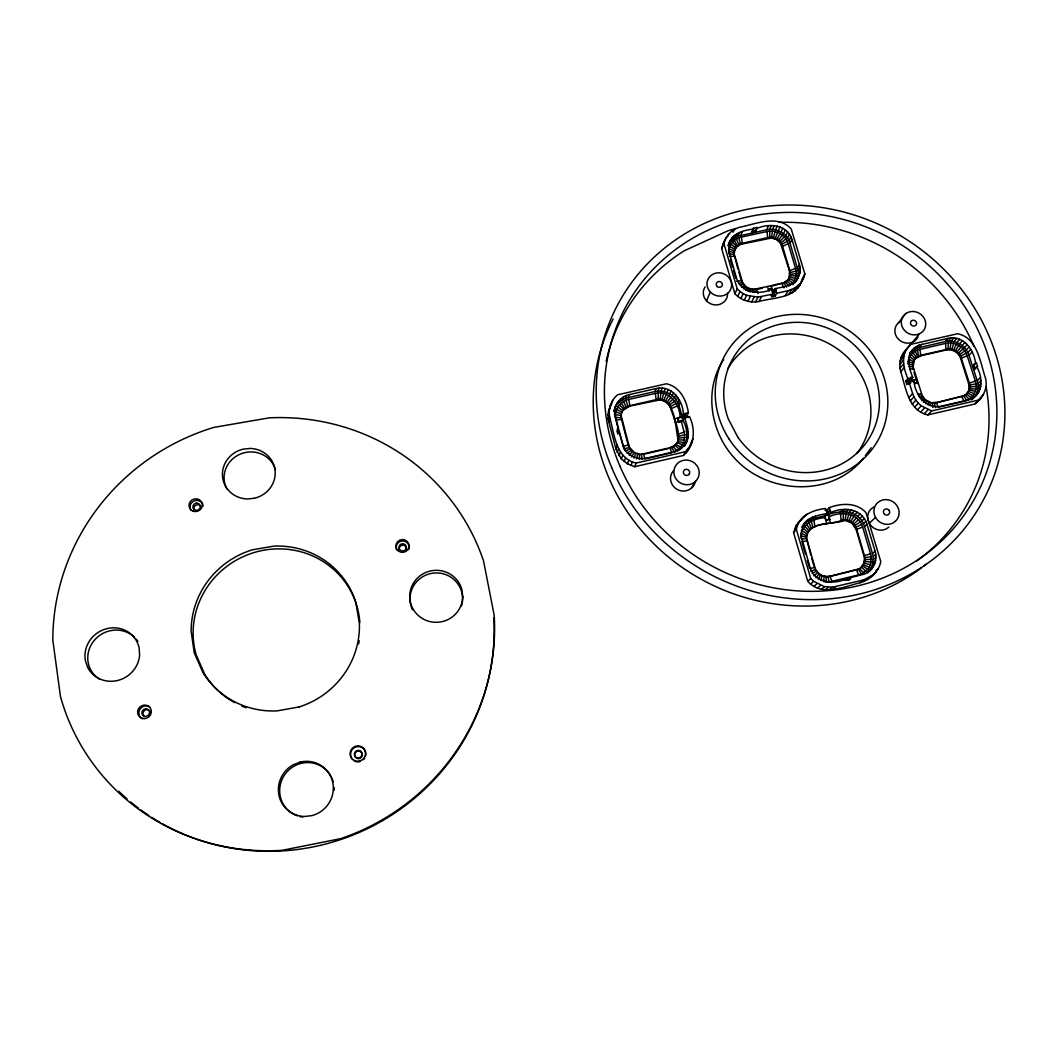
<?xml version="1.0" encoding="UTF-8"?>
<svg xmlns="http://www.w3.org/2000/svg" width="1056" height="1056" viewBox="0 0 1056 1056"><rect width="100%" height="100%" fill="white"/><g stroke="black" fill="none" stroke-linecap="round" stroke-linejoin="round"><path stroke-width="1.5" d="M639.382 459.334L639.474 454.133L634.194 452.456L629.323 447.071L621.192 415.615L615.49 414.559C615.846 407.273 621.588 400.937 628.676 399.445L655.354 393.413C669.57 389.849 679.655 404.461 680.156 417.199L682.044 416.764L683.39 413.899C682.81 399.96 671.365 384.78 656.119 388.555L629.138 394.64C621.02 396.29 615.344 403.55 613.932 411.47L615.793 405.728M660.898 393.017L660.119 399.828L629.983 406.058L623.608 409.754L628.162 406.098L656.423 399.538C661.307 398.35 666.785 400.409 669.57 404.62C672.487 416.381 680.803 429.172 677.754 441.527L683.813 442.649L684.842 434.768L681.186 420.882L675.246 422.743M930.296 405.557L930.574 402.31L925.65 399.92L922.218 395.71L913.11 366.749L914.311 360.149L909.744 356.598L912.978 352.691L917.36 350.024L945.608 343.385C954.598 341.286 964.432 347.002 967.19 355.78L975.361 381.097C978.45 389.492 972.959 399.538 964.128 401.227L938.282 407.207L936.223 402.296L930.032 402.89M972.444 399.128C977.566 394.667 979.334 387.143 977.209 380.754L968.986 355.291C965.91 345.616 955.033 339.306 945.107 341.59L916.516 348.308L909.665 353.298L914.258 348.084L919.169 345.114L947.905 338.356C962.887 334.792 974.173 349.536 975.48 363.106L972.51 366.208M912.265 350.117C905.401 358.01 909.599 369.019 912.754 377.467L907.909 378.576L905.771 381.071L906.906 384.688L909.058 382.206L913.902 381.097C915.064 394.812 926.442 409.834 941.582 406.151L967.718 400.105C983.017 397.003 983.664 377.731 976.642 366.709L977.552 366.498L976.391 362.894L975.48 363.106M972.853 395.855L967.626 392.806L967.045 393.386L968.695 390.443L969.144 385.348L960.67 358.486C958.874 352.453 952.116 348.52 945.991 350.051L920.779 355.793L915.922 358.169L921.307 355.159L946.546 349.417C952.684 347.886 959.442 351.82 961.237 357.865L969.25 382.747C971.269 388.106 968.167 394.31 962.966 396.409L966.451 394.02L971.084 397.703M772.411 231.172L771.5 238.022L740.48 244.345L736.309 247.236L734.58 250.061L736.639 246.484L740.797 243.593L768.055 237.534C774.048 236.069 780.793 239.804 782.47 245.81L790.205 272.012L790.099 275.365L788.502 279.18L788.885 278.467L794.284 280.645L796.105 275.986L796.264 270.93L788.238 243.672C785.651 234.947 775.843 229.522 767.052 231.515L741.312 237.085C733.682 238.511 727.769 246.088 728.904 253.889L734.276 254.258L742.579 282.48L745.892 286.598L749.008 288.394L754.314 289.238L770.933 285.74L783.75 282.757L787.908 279.827L792.818 282.691L794.284 280.645M846.12 513.665L845.064 520.384C833.554 524.924 808.658 520.714 806.216 537.385L806.639 536.95C808.764 521.017 830.742 525.545 841.579 520.252C847.928 518.562 854.924 522.76 856.627 529.069L864.956 557.41L864.415 562.795L860.944 567.626L862.66 565.924L867.887 569.342L870.514 564.643L871.332 556.525L862.673 527.05C858.7 512.688 840.748 510.972 829.145 516.806L828.604 514.919L830.808 512.596C843.506 506.246 862.646 508.873 866.963 524.251L875.107 551.232C877.642 559.152 874.328 568.234 867.398 572.788L871.926 568.59M909.744 356.598L907.764 363.924L912.991 365.02M907.909 378.576C902.986 367.871 900.306 352.862 910.734 344.362L957.647 333.722C977.209 337.841 980.008 361.31 985.063 376.807C988.693 387.05 983.268 397.993 974.807 404.026L927.894 414.916C908.279 410.771 905.665 387.196 900.794 371.659C898.432 364.082 900.346 355.146 906.272 349.694M869.458 570.61L872.375 565.396L873.286 556.38L864.534 526.522C859.465 508.952 837.976 509.692 824.538 516.133L825.739 520.238L829.633 519.222L825.739 520.238M950.981 343.015L949.806 349.774M862.184 566.333L863.927 563.204L864.481 557.819L856.152 529.518L851.915 523.116L845.064 520.384M867.887 569.342L861.458 574.187L858.396 569.131L830.042 576.167C823.64 577.896 816.565 573.619 814.902 567.244L806.731 538.771L801.253 538.784C799.088 525.202 813.925 517.994 825.383 517.704L826.61 523.802M757.231 228.36C769.362 222.842 787.644 224.862 791.947 239.448L800.131 267.194L799.946 272.831L795.96 281.609L797.98 276.421L798.151 270.811L790.033 243.197C787.142 233.587 776.318 227.594 766.603 229.759L737.933 236.188L730.976 241.019L728.059 245.758C730.686 234.128 743.002 229.957 753.562 229.139L753.298 228.268L756.967 227.476L755.502 232.162M795.392 278.388L789.624 276.976L789.241 277.688L789.413 270.772L780.49 243.184L776.596 239.62L771.5 238.022M729.115 248.86L734.408 250.919L733.946 254.998L734.897 249.322L729.854 246.457M687.047 440.656L684.354 446.041C690.822 437.501 687.746 426.664 684.433 417.595L689.423 416.46C695.785 429.304 694.584 445.711 683.443 455.453L634.682 466.712L627.409 463.782L621.364 458.858L615.912 448.998L608.058 418.876L608.507 411.444L610.751 405.689M660.119 399.828C676.474 403.009 674.89 427.416 678.269 439.837L684.592 440.101M623.317 446.728C627.158 455.374 637.388 460.337 646.576 458.159L673.754 451.889C688.855 449.394 689.278 431.336 683.074 420.446L684.433 417.595M614.909 408.566L614.552 414.493L618.182 428.762L617.192 431.574L617.866 434.029M615.49 414.559L615.542 417.226L621.034 417.952L621.43 413.86L615.859 411.919M690.254 445.975L685.37 451.717L636.214 463.056C616.057 458.832 614.315 434.28 610.025 418.387C607.715 409.9 610.79 400.369 617.575 394.799L666.349 383.79C679.892 386.509 686.598 400.25 688.38 412.764L687.245 415.14L687.931 417.582M750.222 291.997L750.737 288.935L750.394 289.634L752.519 289.225L752.611 292.38M636.623 458.898L637.639 453.842L639.25 454.661L643.447 453.816L669.834 447.744L674.942 445.262L679.18 449.09L683.813 442.649M663.63 393.452L661.927 400.105M775.064 231.594L773.269 238.3M848.879 514.1L846.899 520.661M953.647 343.438L951.575 350.051M825 510.18L827.521 509.573L829.33 507.632C841.368 503.026 856.878 502.22 866.065 512.846L880.796 561.607C878.869 571.916 869.774 579.652 860.152 582.714C843.955 586.674 821.383 597.036 807.761 581.302L793.558 532.554L796.382 529.426C798.626 515.645 813.199 509.758 825.541 508.53L827.02 513.493L824.538 516.133M793.558 532.554L796.184 525.492L803.827 516.45M927.96 404.818L928.831 401.768M801.781 280.13C797.082 298.597 773.23 297.356 759.013 301.462C750.354 303.296 740.969 300.234 734.923 293.806L721.71 248.741C723.994 238.946 730.211 228.954 740.824 227.014C756.545 223.753 777.942 214.342 791.208 228.928L804.896 274.006L802.349 280.592L797.504 288.42M688.301 449.75L690.664 444.022M721.71 248.741L724.904 240.134M729.643 242.009L728.574 250.298L736.534 278.19C740.771 293 759.317 295.073 771.54 289.41L772.939 294.083L771.434 296.947L775.104 296.129L776.635 293.264L775.236 288.592C783.248 286.862 793.373 286.07 797.927 278.058M820.855 580.721L821.977 576.035M616.664 409.398L621.971 412.17L621.43 413.86M608.507 411.444L610.949 403.788M607.979 415.127L609.286 411.088M611.318 404.58L612.652 400.448M608.058 418.876L609.365 414.85M608.705 422.387L610.025 418.387M614.816 408.659L617.14 403.088M616.163 406.032L618.908 400.699M617.918 403.643L620.044 401.57L621.047 398.6M620.044 401.57L622.486 399.841L623.502 396.871M622.486 399.841L625.192 398.521L626.221 395.551M621.971 412.17L622.763 410.599L617.866 407.022M622.763 410.599L623.806 409.174L619.436 404.884M625.192 398.521L628.096 397.624L629.138 394.64M624.875 408.514L621.35 403.009M626.34 407.484L623.555 401.465M627.95 406.692L625.984 400.264M629.983 406.058L628.676 399.445M615.912 448.998L617.298 445.21M617.14 452.404L618.526 448.642M618.988 455.783L620.4 452.047M747.912 291.271L749.008 288.394L748.678 289.093M621.364 458.858L622.789 455.136M618.182 428.762L617.232 428.987L618.235 432.709L619.199 432.485L624.109 448.708L629.112 447.612L628.61 445.078L623.159 446.068L615.542 417.226M624.188 461.551L625.64 457.855M629.138 455.215L632.676 451.4L631.33 450.12L627.119 453.301M628.096 397.624L654.918 391.565L656.119 388.555M627.409 463.782L628.874 460.112M633.943 458.053L635.646 453.816M654.918 391.565L657.941 391.129L659.155 388.106M666.283 394.284L663.696 400.66M777.638 232.412L774.972 238.841M656.185 400.118L655.354 393.413M657.941 391.129L661.003 391.142L662.231 388.133M630.934 465.524L632.438 461.855M658.284 399.815L658.139 393.004M726.502 236.98L722.74 245.388M727.518 236.768L728.614 234.115M661.003 391.142L664.039 391.618L665.28 388.608M851.558 514.945L848.681 521.228M956.261 344.256L953.317 350.592M634.682 466.712L636.214 463.056M733.049 232.241L734.158 229.588M729.313 243.263L730.897 239.501M664.039 391.618L666.97 392.555L668.237 389.545M730.976 241.019L732.56 237.244M727.558 294.294A12.236 11.405 20.5 0 1 723.743 302.161L721.156 303.811A12.236 11.405 20.5 0 1 706.556 300.894L710.305 292.01M732.996 239.052L734.593 235.277M665.346 401.478L668.765 395.498M735.332 237.428L736.956 233.64M642.167 459.334L641.322 454.133L643.447 453.816L644.992 458.911L671.854 452.72L669.834 447.744L673.213 446.846L677.239 442.57L682.638 445.038M682.044 416.764C679.919 408.434 678.097 398.389 669.742 393.901L671.022 390.905M737.933 236.188L739.57 232.399M666.864 402.521L671.048 397.069M668.197 403.775L673.055 398.957M735.319 248.582L735.649 247.83L730.976 244.226M740.731 235.356L742.368 231.568M734.092 251.658L734.408 250.919M736.309 247.236L736.639 246.484L732.468 242.194M672.276 395.644L673.57 392.66M733.88 253.321L734.197 252.582L728.798 251.354M737.524 246.061L734.29 240.438M738.923 245.084L736.402 238.973M669.306 405.2L674.744 401.108M740.48 244.345L738.738 237.851M670.19 406.784L676.064 403.484M674.507 397.742L675.814 394.772M742.421 243.764L741.312 237.085M670.916 408.751L677.028 406.085M676.381 400.132L677.701 397.175M756.967 227.476L755.845 231.409L752.202 232.201L753.298 228.268M751.859 232.954L753.562 229.139M677.86 402.772L679.18 399.828M678.889 405.583L680.222 402.653M734.923 293.806L737.207 288.895L723.875 243.514M911.196 354.499L915.262 358.75L913.07 362.3L913.598 361.68L908.675 358.895M678.77 421.78C677.081 411.629 677.002 425.449 681.516 421.146M766.603 229.759L768.385 225.944M742.249 283.18L742.579 282.48L738.91 283.47M737.708 296.366L740.005 291.482L737.207 288.895M827.02 513.493C818.374 515.262 808.513 516.74 803.246 524.806L805.319 522.522L801.517 530.627L801.332 536.738L809.912 566.927C814.136 582.542 833.567 585.235 846.371 578.701L846.661 579.665L850.476 578.741L850.199 577.777L864.745 574.002L869.854 570.781M769.52 229.363L771.316 225.535M743.741 288.869L745.892 286.598L745.549 287.298L744.572 285.384L741.985 287.245M767.699 238.273L767.052 231.515M685.291 413.464L684.169 415.84L687.245 415.14M772.477 229.403L774.299 225.575M740.85 298.518L743.173 293.647L740.005 291.482M769.732 237.996L769.745 231.145M747.041 288.314L747.384 287.615L745.734 290.228M775.434 229.865L777.256 226.05M671.603 447.652L674.546 451.876L679.18 449.09M678.044 434.24L684.314 432.049M673.213 446.846L676.988 450.661M678.454 436.3L684.842 434.768M744.295 300.181L746.645 295.324L757.931 297.119L772.939 294.083M778.285 230.762L780.133 226.948M678.506 438.068L684.935 437.448M681.08 447.203L675.932 444.55L677.239 442.57M776.596 239.62L780.08 233.574M780.991 232.069L782.852 228.254M747.938 301.33L750.328 296.472M778.074 240.61L782.311 235.079M755 292.406L754.314 289.238L753.971 289.938L756.36 288.948L758.063 293.594M779.381 241.811L784.278 236.887M783.473 233.732L785.347 229.931M686.228 431.693L687.614 428.894M676.975 443.111L678.018 440.972M751.7 301.924L754.116 297.079M780.49 243.184L785.941 238.933M686.809 434.636L688.195 431.851M781.361 244.675L787.261 241.19M785.664 235.739L787.552 231.95M782.1 246.55L788.238 243.672M686.902 437.606L688.288 434.848M755.489 301.963L757.931 297.119M787.512 238.022L789.413 234.247M686.519 440.55L687.905 437.804M788.99 240.53L790.891 236.768M759.013 301.462L761.468 296.617M790.033 243.197L791.947 239.448M925.742 403.748L927.168 400.963L926.627 401.544M683.443 455.453L685.37 451.717M691.02 442.834L693 439.006M686.11 452.786L688.05 449.038M689.951 446.398L691.918 442.596M770.893 295.112L774.563 294.307L773.995 295.376L770.933 285.74M818.294 579.454L820.71 574.807M773.164 292.565L775.236 288.592M775.764 290.374L774.246 293.251L775.104 296.129M789.413 270.772L795.709 268.343M789.822 272.725L796.264 270.93M786.562 287.1L783.75 282.757L783.38 283.457L785.308 282.005L788.898 285.965L792.818 282.691M789.914 274.415L796.396 273.464M787.908 279.827L787.525 280.54L788.885 278.467M789.716 276.078L790.099 275.365L796.105 275.986M797.544 268.013L799.511 264.383M798.151 270.811L800.131 267.194M785.4 295.614L788.066 290.73L794.746 288.103L800.263 283.483M798.296 273.636L800.276 270.032M792.964 284.698L794.257 282.335M797.98 276.421L799.946 272.831M794.97 282.704L796.277 280.342M797.188 279.101L799.154 275.537M788.753 294.598L791.446 289.714M792.026 293L794.746 288.103M794.97 290.928L797.716 286.018M802.111 278.995L804.896 274.006M799.577 285.556L803.906 277.411M691.482 487.991L695.125 481.628M854.093 516.186L850.357 522.06M958.729 345.444L954.954 351.384M631.435 456.812L634.194 452.456M863.399 458.225C833.461 496.452 771.778 494.789 738.25 461.987C711.19 436.154 702.425 391.525 723.624 359.581M865.352 455.598L871.2 447.718M898.498 322.898L904.992 314.371M815.945 577.83L819.152 573.725L820.274 575.203M923.71 402.362L925.65 399.92L925.109 400.514L923.749 399.274L924.29 398.68L921.888 400.699M902.576 354.314L910.734 344.362M912.846 341.946L919.552 333.67M901.072 357.548L904.662 353.126M900.134 360.994L903.725 356.598M899.778 364.597L903.368 360.228M911.632 351.278L914.258 348.084M913.942 349.602L916.568 346.408M900.016 368.24L903.606 363.898M916.516 348.308L919.169 345.114M919.301 347.45L921.954 344.243M961.013 346.975L956.472 352.414M900.794 371.659L904.398 367.343M856.429 517.796L851.915 523.116M915.262 358.75L914.747 359.383L916.45 357.548L912.978 352.691M917.308 357.166L917.836 356.545L915.05 351.173M918.839 356.4L917.36 350.024M920.779 355.793L919.934 349.219M913.044 369.362L913.572 368.755L909.797 369.072M910.919 377.89L908.767 380.398L905.771 381.071M910.549 383.315L909.784 380.899L912.754 377.467M945.107 341.59L947.905 338.356M913.783 380.002L914.905 383.605L913.783 380.002L909.784 380.899M948.024 341.167L950.836 337.92M950.994 341.18L953.832 337.946M945.991 350.051L945.608 343.385M953.964 341.656L956.815 338.422M948.024 349.76L948.301 342.989M956.855 342.566L959.732 339.332M908.912 397.624L912.595 393.492L909.058 382.206M796.184 525.492L799.036 522.298M806.89 514.193L798.323 522.39M959.614 343.886L962.491 340.666M794.587 528.911L797.412 525.743M910.246 400.95L913.928 396.845L912.595 393.492M962.135 345.589L965.039 342.382M920.898 394.35L921.439 393.769L917.756 394.429M957.818 353.628L963.032 348.823M912.186 404.237L915.895 400.158L913.928 396.845M807.418 520.357L805.332 522.654L813.305 518.562L824.828 515.816L825.383 517.704M964.392 347.648L967.309 344.441M801.557 527.261L803.616 524.99M807.734 520.872L809.833 518.562M921.677 396.29L922.218 395.71L919.116 396.713M958.967 355.027L964.762 350.922M810.414 519.499L812.526 517.189M959.891 356.572L966.161 353.245M922.601 397.848L923.142 397.267L920.344 398.798M966.319 349.985L969.236 346.79M914.615 407.233L918.337 403.181L915.895 400.158M813.305 518.562L815.43 516.239M960.67 358.486L967.19 355.78M967.864 352.546L970.794 349.378M917.479 409.86L921.228 405.821L931.722 410.916L978.991 399.96L981.486 397.346M968.986 355.291L971.929 352.136M808.672 530.759L804.817 526.06M809.912 529.478L806.678 524.132M807.668 532.224L803.286 528.277M811.351 528.409L808.856 522.522M806.903 533.848L802.151 530.719M920.7 412.051L924.475 408.025M812.962 527.578L811.272 521.294M828.089 511.513L827.416 512.239L829.514 519.341M806.414 535.577L801.412 533.333M814.981 526.931L813.938 520.423M830.24 510.708L828.432 512.635L827.521 509.573M924.198 413.754L928 409.741M870.025 577.513L876.11 571.969M977.552 366.498L974.266 369.178L973.104 365.587L976.391 362.894M810.836 555.258L807.167 540.883L801.834 541.583L805.53 554.215M927.894 414.916L931.722 410.916M974.807 404.026L983.492 394.376M973.672 369.798L976.642 366.709M840.088 512.2L842.358 509.85M843.097 511.738L845.394 509.388M968.669 383.354L975.361 381.097M969.144 385.348L975.995 383.75M846.173 511.738L848.483 509.388M969.276 387.09L976.193 386.364M969.118 388.793L975.968 388.951M977.209 380.754L980.206 377.718M968.695 390.443L969.276 389.849L975.322 391.433M967.996 391.987L968.576 391.393L974.279 393.756M964.498 395.617L965.078 395.036L969.025 399.234M841.117 520.7L840.563 514.1M849.235 512.226L851.572 509.876M977.896 383.618L980.892 380.609M843.229 520.384L843.361 513.665M978.12 386.522L981.116 383.526M852.205 513.163L854.555 510.827M977.869 389.387L980.866 386.404M977.143 392.146L980.153 389.176M975.982 394.733L978.978 391.776M855.03 514.536L857.393 512.213M971.137 399.854L977.394 394.139M857.617 516.331L859.993 514.008M853.288 524.41L858.488 519.724M859.914 518.47L862.316 516.16M854.449 525.875L860.244 521.941M861.868 520.925L864.27 518.628M855.373 527.498L861.643 524.37M856.152 529.518L862.673 527.05M863.425 523.631L865.841 521.347M815.245 569.686L810.704 571.151M864.534 526.522L866.963 524.251M869.286 523.261L875.543 517.414M807.761 581.302L810.731 578.543L796.382 529.426M810.678 584.06L813.661 581.315L824.432 586.621L832.339 587.228L863.544 579.968L873.484 574.728M813.978 586.344L816.988 583.625M826.346 582.014L823.561 581.579L824.208 576.22L826.056 576.497L826.346 582.014L829.145 582.001L861.458 574.187M825.62 576.893L827.917 576.497L829.145 582.001M827.482 576.893L830.042 576.167L831.956 581.552M817.555 588.113L820.604 585.407M813.859 575.863L817.766 572.418L816.605 570.926L812.104 573.619M821.357 589.314L824.432 586.621M864.019 555.707L870.712 553.74M825.264 589.921L828.379 587.242M864.481 557.819L871.332 556.525M899.699 321.869L897.442 323.809A12.302 11.312 29.9 0 0 897.244 337.828L899.435 340.151A12.302 11.312 29.9 0 0 911.394 342.619L914.14 341.339A12.302 11.312 29.9 0 0 917.994 336.904M829.198 589.921L832.339 587.228M864.587 559.654L871.49 559.284M872.626 553.357L875.107 551.232M864.402 561.462L871.213 562.016M832.841 589.34L836.009 586.648M863.927 563.204L870.514 564.643M840.866 573.83L856.376 569.804L858.779 575.058M846.371 578.701L844.51 580.285L848.311 579.361L848.602 580.325L850.476 578.741M863.188 564.841L869.392 567.098M873.286 556.38L875.767 554.268M855.901 570.2L858.396 569.131M863.861 572.92L859.518 568.709L861.432 567.217L866.026 571.296M847.849 579.757L850.199 577.777M873.47 559.442L875.952 557.357M873.167 562.465L875.648 560.406M872.375 565.396L874.856 563.336M871.134 568.128L873.616 566.082M860.152 582.714L863.544 579.968M875.899 570.689L878.236 568.801M863.623 581.566L867.029 578.82M867.002 579.797L870.434 577.038M784.925 282.704L786.707 281.015L791.01 284.486M888.822 527.129L886.235 528.898A12.698 11.92 37.8 0 1 870.184 524.66A12.698 11.92 37.8 0 1 871.398 508.675L873.985 506.92M857.908 569.54L859.993 568.3M740.494 285.384L743.464 283.998L744.242 286.084M674.216 419.06L680.156 417.199M829.607 576.563L839.454 574.174M681.186 420.882L683.074 420.446M677.741 418.097L684.869 416.46L685.291 415.576L685.978 418.031M643.223 454.344L668.026 448.642M683.39 413.899L688.38 412.764M910.14 380.503L916.925 379.434M756.017 289.648L762.234 288.275M770.563 286.453L781.796 283.351L783.974 287.879M772.002 288.71L768.332 289.529L772.108 288.526L773.401 292.09M772.873 290.334L776.041 289.634M776.635 293.264L788.066 290.73M751.938 231.33L755.581 230.538M736.732 281.292L741.853 280.579L741.523 281.292L738.844 272.158M915.05 383.434L918.06 383.038M616.057 419.945L621.614 419.43L624.4 430.94M729.432 256.463L734.672 256.212L737.946 269.122M909.229 366.59L913.11 366.749M801.108 536.039L806.639 536.95L806.758 541.319M908.015 361.363L913.163 363.317M743.173 293.647L746.645 295.324M666.97 392.555L669.742 393.901M918.337 403.181L921.228 405.821M810.731 578.543L813.661 581.315M631.118 450.661L630.208 448.668L625.429 451.11L624.109 448.708M966.702 400.409L963.547 395.815L935.669 402.877L961.594 396.436L964.128 401.227M767.263 286.546L769.204 291.139M974.015 365.389L975.176 368.966M914.008 372.412L917.532 383.645M910.985 376.979L911.962 380.094M907.672 380.648L908.794 384.252M829.33 507.632L830.808 512.596M730.356 259.565L732.626 267.326M733.537 270.428L735.821 278.19M811.747 558.36L814.466 567.653L809.688 568.432L807.378 560.538M681.859 417.146L682.889 420.829M934.177 402.613L935.563 407.616M624.73 432.181L625.403 434.636M625.825 436.207L628.399 445.619M617.39 431.006L618.064 433.475M829.145 516.806L830.386 522.918M932.369 402.6L932.857 407.603M986.172 387.182A196.165 184.1 28.7 0 1 916.12 561.449M606.17 361.363A196.165 184.1 28.7 0 1 684.182 250.813L727.901 230.815A196.165 184.1 28.7 0 1 735.636 228.611M779.09 222.354A196.165 184.1 28.7 0 1 974.054 346.447M673.464 470.725A12.606 12.065 26 0 0 672.764 485.496L674.969 487.925A12.606 12.065 26 0 0 690.202 489.086L692.604 487.027A12.606 12.065 26 0 0 695.336 481.404M926.416 564.01A203.174 190.78 28.7 0 1 923.815 566.056M921.175 568.062A203.174 190.78 28.7 0 1 669.913 558.202A203.174 190.78 28.7 0 1 613.153 318.978M727.835 368.518A77.405 72.653 28.7 0 1 835.243 347.411A77.405 72.653 28.7 0 1 856.865 453.499M706.556 300.894A12.236 11.405 20.5 0 1 705.104 286.889M870.157 568.933A20.156 19.034 39.6 0 1 868.481 571.415M685.964 441.646A19.734 18.81 22.6 0 1 685.106 444.47M396.62 549.952A6.574 6.389 -7.5 0 1 402.534 540.976A6.574 6.389 -7.5 0 1 408.764 549.674M352.532 759.528A7.748 7.59 -46.1 0 1 356.492 746.764A7.748 7.59 -46.1 0 1 365.508 756.334M364.663 758.168A7.748 7.59 -46.1 0 1 363.383 759.739M359.872 761.666A7.748 7.59 -46.1 0 1 354.077 760.782M412.5 609.827A26.308 25.819 -6.7 0 1 434.306 573.012A26.308 25.819 -6.7 0 1 461.525 605.959M226.868 488.888A26.281 25.014 -15.5 0 1 240.794 453.882A26.281 25.014 -15.5 0 1 275.484 469.603M99.594 679.259A27.575 26.096 -33 0 1 94.156 640.517A27.575 26.096 -33 0 1 134.442 637.256M136.29 639.25A27.575 26.096 -33 0 1 137.914 641.441M297.304 815.786A27.707 26.915 -48.8 0 1 286.559 772.345A27.707 26.915 -48.8 0 1 331.122 776.609M331.742 777.863A27.707 26.915 -48.8 0 1 333.208 781.862M334.145 787.459A27.707 26.915 -48.8 0 1 334.171 790.324M302.834 817.08A27.707 26.915 -48.8 0 1 300.01 816.578M142.52 718.793A6.97 6.626 -37.3 0 1 140.039 709.064A6.97 6.626 -37.3 0 1 150.269 707.428M359.872 622.618A84.071 81.272 -27.2 0 0 262.31 550.493A84.071 81.272 -27.2 0 0 196.178 654.905L204.811 674.454A84.071 81.272 -27.2 0 0 218.447 691.02M359.172 640.662A84.071 81.272 -27.2 0 1 358.604 643.922M246.14 707.758A84.071 81.272 -27.2 0 1 241.758 706.042M234.788 702.702A84.071 81.272 -27.2 0 1 219.582 692.05M191.136 510.51A6.666 6.323 -20.1 0 1 194.423 500.821A6.666 6.323 -20.1 0 1 203.227 506.062M493.812 617.641A220.744 213.404 -27.6 0 1 388.806 816.895A220.744 213.404 -27.6 0 1 162.65 823.891M159.839 822.307A220.744 213.404 -27.6 0 1 151.562 817.252M148.843 815.483A220.744 213.404 -27.6 0 1 140.884 809.939M138.296 808.012A220.744 213.404 -27.6 0 1 130.72 802.019M127.063 798.904A220.744 213.404 -27.6 0 1 118.774 791.3M149.978 711.124A3.92 3.722 -37.4 0 1 150.44 711.982M144.342 716.456A3.92 3.722 -37.4 0 1 143.893 711.137A3.92 3.722 -37.4 0 1 149.305 710.424M355.727 757.482A3.841 3.762 -46.3 0 1 355.938 752.11A3.841 3.762 -46.3 0 1 361.31 752.215A3.841 3.762 -46.3 0 1 361.099 757.588M360.281 758.182A3.841 3.762 -46.3 0 1 356.492 758.102M399.3 549.859A3.683 3.577 -7.6 0 1 402.653 545.186A3.683 3.577 -7.6 0 1 406.402 549.529M194.766 510.748A3.736 3.551 -20.1 0 1 195.901 505.164A3.736 3.551 -20.1 0 1 201.194 507.474M688.987 474.421L688.38 474.936A3.194 3.062 25.9 0 1 683.958 474.065A3.194 3.062 25.9 0 1 684.697 469.788L685.436 469.445A3.194 3.062 25.9 0 1 688.987 474.421M911.684 320.707L911.117 321.196A3.128 2.878 29.8 0 0 914.668 325.974L915.354 325.644A3.128 2.878 29.8 0 0 915.974 321.592A3.128 2.878 29.8 0 0 911.684 320.707M906.193 313.328L903.91 315.282A12.474 11.458 29.8 0 0 903.725 329.498L905.956 331.848A12.474 11.458 29.8 0 0 918.073 334.356L920.858 333.049A12.474 11.458 29.8 0 0 923.3 316.866L921.07 314.543A12.474 11.458 29.8 0 0 906.193 313.328M696.26 480.638L693.818 482.737A12.791 12.236 25.9 0 1 678.361 481.549L676.13 479.081A12.791 12.236 25.9 0 1 679.272 462.026L682.216 460.64A12.791 12.236 25.9 0 1 694.69 463.214L696.92 465.67A12.791 12.236 25.9 0 1 696.26 480.638M895.369 521.347L892.742 523.129A12.896 12.091 37.6 0 1 876.454 518.839A12.896 12.091 37.6 0 1 877.681 502.63L880.308 500.861A12.896 12.091 37.6 0 1 896.557 505.164A12.896 12.091 37.6 0 1 895.369 521.347M727.742 293.304L725.129 294.967A12.421 11.55 20.5 0 1 709.289 290.796A12.421 11.55 20.5 0 1 710.873 275.576L713.486 273.913A12.421 11.55 20.5 0 1 729.287 278.098A12.421 11.55 20.5 0 1 727.742 293.304M300.049 762.128L293.317 764.742A27.918 27.113 -48.6 0 0 278.995 795.524A27.918 27.113 -48.6 0 0 304.577 816.473L311.744 815.654A27.918 27.113 -48.6 0 0 332.693 782.258A27.918 27.113 -48.6 0 0 300.049 762.128M340.705 838.649L282.269 850.291A222.446 214.988 -27.4 0 1 60.469 696.538L52.8 640.002A222.446 214.988 -27.4 0 1 213.827 427.403L269.254 417.833A222.446 214.988 -27.4 0 1 483.529 560.855L494.195 615.331A222.446 214.988 -27.4 0 1 340.705 838.649M299.244 706.9L277.306 710.873A84.718 81.88 -27 0 1 202.937 672.553L194.251 652.846L191.162 631.514A84.718 81.88 -27 0 1 252.384 549.806L273.874 546.124A84.718 81.88 -27 0 1 355.872 602.567L359.396 623.608A84.718 81.88 -27 0 1 299.244 706.9M196.852 503.171L195.875 503.263A3.749 3.551 -20.1 0 0 196.376 510.325L197.353 510.233A3.749 3.551 -20.1 0 0 196.852 503.171M254.258 498.287L247.368 498.973A26.479 25.186 -15.4 0 1 222.486 476.243A26.479 25.186 -15.4 0 1 243.434 449.09L250.285 448.43A26.479 25.186 -15.4 0 1 275.128 471.134A26.479 25.186 -15.4 0 1 254.258 498.287M146.348 708.853L145.345 708.866A3.934 3.736 -37.3 0 0 144.976 716.417L145.992 716.417A3.934 3.736 -37.3 0 0 146.348 708.853M717.328 286.585L716.786 286.004A3.102 2.891 20.5 0 1 717.526 281.978A3.102 2.891 20.5 0 1 721.816 282.863L722.185 283.549A3.102 2.891 20.5 0 1 717.328 286.585M889.046 510.286L888.466 509.678A3.221 3.023 37.6 0 0 883.582 512.939L883.991 513.665A3.221 3.023 37.6 0 0 888.386 514.576A3.221 3.023 37.6 0 0 889.046 510.286M737.774 437.078L728.35 419.074A78.949 73.973 28.5 0 1 808.526 323.096A78.949 73.973 28.5 0 1 868.943 438.623A78.949 73.973 28.5 0 1 737.774 437.078M399.524 549.318L399.128 548.46A3.696 3.59 -7.5 0 1 403.141 543.8A3.696 3.59 -7.5 0 1 405.755 549.292A3.696 3.59 -7.5 0 1 399.524 549.318M87.648 667.326L85.417 660.792A27.786 26.281 -32.9 0 1 107.197 628.571A27.786 26.281 -32.9 0 1 139.168 648.133L139.603 655.063A27.786 26.281 -32.9 0 1 117.44 680.526A27.786 26.281 -32.9 0 1 87.648 667.326M462.726 596.851L462 590.119A26.506 26.004 -6.4 0 0 409.754 595.544L410.428 602.316A26.506 26.004 -6.4 0 0 462.726 596.851M619.793 465.802A199.03 186.542 28.6 0 0 957.04 524.37A199.03 186.542 28.6 0 0 825.106 215.437A199.03 186.542 28.6 0 0 619.793 465.802M729.128 439.085A87.529 82.012 28.5 0 0 878.407 439.52A87.529 82.012 28.5 0 0 797.082 314.345A87.529 82.012 28.5 0 0 729.128 439.085M611.662 467.544A207.253 194.251 28.6 0 0 962.518 530.957A207.253 194.251 28.6 0 0 827.482 208.428A207.253 194.251 28.6 0 0 611.662 467.544M144.817 718.582A6.996 6.653 -37.3 0 0 150.269 707.89A6.996 6.653 -37.3 0 0 138.376 709.025A6.996 6.653 -37.3 0 0 144.817 718.582M398.574 551.153A6.6 6.415 -7.4 0 0 409.042 546.638A6.6 6.415 -7.4 0 0 399.854 540.091A6.6 6.415 -7.4 0 0 398.574 551.153M359.542 761.046A7.788 7.63 -46 0 0 363.502 748.216A7.788 7.63 -46 0 0 350.486 751.423A7.788 7.63 -46 0 0 359.542 761.046M192.786 511.038A6.692 6.349 -20 0 0 202.303 504.491A6.692 6.349 -20 0 0 191.915 500.029A6.692 6.349 -20 0 0 192.786 511.038M359.027 757.904A3.854 3.775 -46.1 0 0 360.98 751.555A3.854 3.775 -46.1 0 0 354.539 753.152A3.854 3.775 -46.1 0 0 359.027 757.904"/></g></svg>
